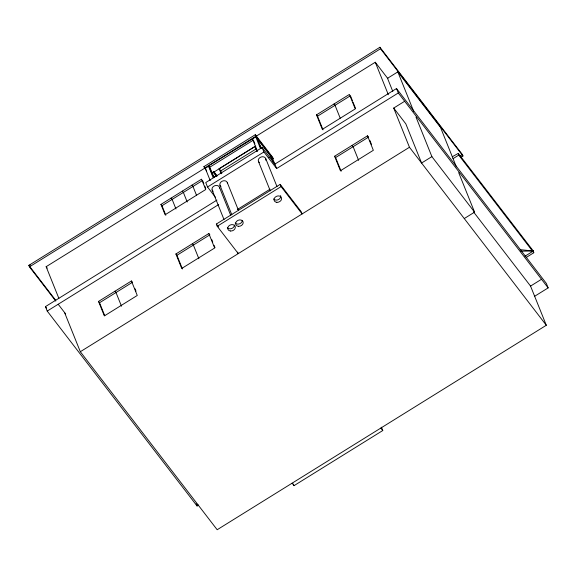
<?xml version="1.0" encoding="UTF-8"?>
<svg xmlns="http://www.w3.org/2000/svg" width="577" height="577" viewBox="0 0 577 577"><rect width="100%" height="100%" fill="white"/><g stroke="black" fill="none" stroke-linecap="round" stroke-linejoin="round"><path stroke-width="0.87" d="M197.558 504.269L197.074 505.986L47.22 311.068L45.439 306.632L216.952 200.082M460.655 157.391L462.963 155.985L462.372 154.506L379.926 47.264L28.85 265.362L29.441 266.841L55.789 301.107M29.441 266.841L380.524 48.742L379.926 47.264M206.667 170.951L203.912 166.652L255.301 134.73L272.632 157.269L273.224 158.747L255.899 136.208L255.301 134.73M204.503 168.131L255.899 136.208M58.868 298.367L46.138 266.697L205.347 167.799M255.863 136.41L375.274 62.237L387.867 78.609M210.223 180.608L205.275 168.289L208.564 166.241L213.187 177.745M208.838 165.758L255.784 136.908L260.407 148.404M160.961 204.395L201.553 179.18L205.715 189.53L165.123 214.752L160.961 204.395L161.978 205.722L165.823 215.279M221.157 173.713L219.145 168.708L254.911 146.493L256.924 151.491M255.784 146.068L211.846 173.352L209.458 167.402L253.39 140.11L254.883 143.832M161.978 205.722L202.577 180.507L203.854 183.695M221.806 173.367L220.803 170.864L256.57 148.642M274.876 164.106L396.522 88.533L398.303 92.969L276.657 168.542L274.876 164.106L262.131 147.532L205.744 182.556L207.525 186.991L215.488 197.348M316.506 114.859L349.417 94.412L355.244 108.902L322.327 129.349L316.506 114.859L317.523 116.186L323.026 129.868M317.523 116.186L350.434 95.739M207.525 186.991L263.913 151.967L262.131 147.532M456.378 166.883L440.518 127.423L397.827 71.894L387.52 78.299L392.807 91.454M268.918 157.752L270.873 156.533L273.52 163.103M272.632 157.269L272.193 157.543L274.767 163.947M47.22 311.068L218.741 204.518M64.566 312.539L80.318 351.725L217.168 529.736L546.304 325.269L409.454 147.258L393.702 108.072L404.672 101.256M237.356 209.501L270.079 189.169M237.666 252.127L238.265 253.606L217.24 226.256L216.346 224.042L280.198 184.373L301.223 211.723L302.117 213.937L281.093 186.595L280.198 184.373M217.24 226.256L281.093 186.595M131.433 280.977L137.261 295.467L104.35 315.915L98.523 301.425L131.433 280.977L132.458 282.304L99.54 302.752L104.718 315.626M208.824 233.519L214.651 248.016L181.733 268.456L175.913 253.967L208.824 233.519L209.84 234.846L176.93 255.294L182.433 268.983M367.513 135.804L373.341 150.294L340.43 170.742L334.602 156.244L367.513 135.804L368.537 137.124L335.619 157.571L341.122 171.261M80.318 351.725L409.454 147.258M416.01 117.117L431.892 156.627L421.578 163.031L405.826 123.846L393.702 108.072M452.988 158.697L458.751 155.119L458.275 153.388L452.303 156.728M460.078 155.927L462.372 154.506M464.261 218.553L474.575 212.148L458.693 172.646M524.926 256.231L533.328 251.009L458.275 153.388M526.166 257.486L533.797 252.748L533.328 251.009L520.129 249.661M546.304 325.269L530.552 286.084L541.522 279.268M198.603 505.034L197.074 505.986L196.18 503.764M534.381 296.441L548.15 287.887L546.369 283.451L396.522 88.533M292.099 483.187L294.01 485.668L382.767 430.536L381.433 427.196M30.61 265.002L28.85 265.362L55.745 300.343M520.714 251.168L533.328 251.009M380.524 48.742L462.963 155.985M458.751 155.119L533.797 252.748M398.303 92.969L548.15 287.887M431.892 156.627L474.575 212.148M473.623 212.033L530.552 286.084M334.011 103.983L335.035 105.302L340.214 118.184M352.114 145.368L353.131 146.695L358.634 160.384M334.602 156.244L335.619 157.571M255.46 136.475L272.784 159.021M259.607 145.325L261.734 148.094M259.744 146.06L260.811 147.445M263.913 151.967L276.657 168.542M219.145 168.708L220.803 170.864M213.959 171.708L217.226 175.963M208.672 165.541L209.891 167.128M213.461 171.766L216.728 176.021M208.232 165.815L210.345 168.563M213.007 172.025L216.202 176.18M211.896 173.735L214.557 177.197M203.912 166.652L205.275 168.289M380.856 428.047L382.767 430.536M191.953 185.145L192.97 186.472L196.497 195.228M216.346 224.042L218.503 226.848M182.354 191.11L183.371 192.437L187.215 201.993M171.109 198.091L172.134 199.418L175.971 208.975M192.365 243.746L193.389 245.074L198.885 258.756M175.913 253.967L176.93 255.294M114.982 291.197L115.999 292.525L121.502 306.214M98.523 301.425L99.54 302.752M46.138 266.697L47.235 268.125M58.198 304.252L65.663 313.96M45.439 306.632L46.535 308.06M397.827 71.894L413.695 111.361M375.274 62.237L388.343 94.736M369.828 140.348L371.451 144.373M350.758 96.539L352.374 100.564M353.023 102.179L355.612 108.62M265.737 158.603L276.967 186.537M257.573 139.23L261.201 148.26M252.495 138.949L257.45 151.275M258.388 161.271L270.274 190.843M227.316 182.599L238.539 210.533M219.967 185.26L231.853 214.839M219.455 187.301L230.677 215.228M210.677 169.386L213.98 177.601M212.105 189.963L223.991 219.534M204.813 186.082L205.773 188.47M211.788 239.679L212.754 242.095M214.053 245.312L215.019 247.728M293.34 484.002L294.01 485.668M135.047 288.745L136.013 291.161M234.442 225.073A3.909 3.094 -21.9 0 1 231.629 228.528A3.909 3.094 -21.9 0 1 227.345 227.641M213.093 191.247A3.909 3.094 -21.9 0 1 214.312 185.902A3.909 3.094 -21.9 0 1 219.585 188.102M242.304 220.371A3.909 3.094 -21.9 0 1 239.491 223.826A3.909 3.094 -21.9 0 1 235.207 222.946M220.955 186.551A3.909 3.094 -21.9 0 1 222.174 181.2A3.909 3.094 -21.9 0 1 227.446 183.407M280.595 195.574A3.909 3.094 -21.9 0 1 278.388 199.635A3.909 3.094 -21.9 0 1 273.635 198.95M259.376 162.555A3.909 3.094 -21.9 0 1 261.071 157.009A3.909 3.094 -21.9 0 1 265.745 160.247M230.555 231.016A3.909 3.094 -21.9 0 0 235.207 226.487A3.909 3.094 -21.9 0 0 228.831 225.946A3.909 3.094 -21.9 0 0 230.555 231.016M238.416 226.321A3.909 3.094 -21.9 0 0 243.068 221.784A3.909 3.094 -21.9 0 0 236.693 221.243A3.909 3.094 -21.9 0 0 238.416 226.321M276.837 202.325A3.909 3.094 -21.9 0 0 281.489 197.788A3.909 3.094 -21.9 0 0 275.114 197.247A3.909 3.094 -21.9 0 0 276.837 202.325"/></g></svg>
